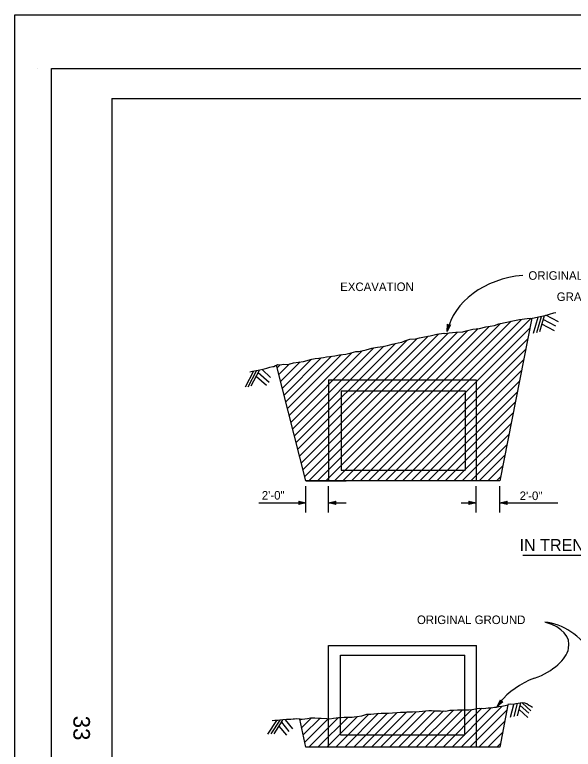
# Model space of a CAD drawing. Extents: x -894 to 866, y -476 to 714.
# Drawn here: x -894 to -430, y 104 to 714 of the extents above; entities that cross this region are included whole.
import ezdxf

# ---------------------------------------------------------------- set-up
doc = ezdxf.new("R2010")
doc.units = 0
for name, color, linetype in [('10 Sheet Format', 7, 'Continuous'), ('56 Stage 3 Anno', 7, 'Continuous'), ('57 Undefined', 7, 'Continuous'), ('59 Sndwall Anno', 7, 'Continuous'), ('60 Nongeo Data', 7, 'Continuous')]:
    doc.layers.add(name, color=color, linetype=linetype)

msp = doc.modelspace()

# ---------------------------------------------------------------- linework, layer by layer
at = {"layer": '10 Sheet Format'}
for p, q in [((-875.4157, 668.9669), (-875.4157, 668.9669)), ((-813.4509, 643.9567), (811.5452, 643.9567)), ((-813.4509, 643.9567), (-813.4509, -406.0408))]:
    msp.add_line(p, q, dxfattribs=at)
for points in [[(-894.0439, 713.5635), (865.9554, 713.5635), (865.9554, -476.436), (-894.0439, -476.436)], [(-863.429, 668.9588), (836.571, 668.9588), (836.571, -431.0412), (-863.429, -431.0412)], [(-863.429, 668.9588), (836.571, 668.9588), (836.571, -431.0412), (-863.429, -431.0412)]]:
    msp.add_lwpolyline(points, close=True, dxfattribs=at)
at = {"layer": '56 Stage 3 Anno'}
for p, q in [((-534.9731, 450.5213), (-534.7184, 456.6614)), ((-534.9731, 450.5213), (-534.7184, 456.6614)), ((-532.1381, 455.976), (-534.9731, 450.5213)), ((-532.1381, 455.976), (-534.9731, 450.5213)), ((-534.7184, 456.6614), (-534.7184, 456.6614)), ((-534.7184, 456.6614), (-533.6385, 455.5468)), ((-534.7184, 456.6614), (-534.7184, 456.6614)), ((-534.7184, 456.6614), (-533.6385, 455.5468)), ((-534.6196, 451.8665), (-534.4314, 456.3421)), ((-534.6196, 451.8665), (-534.4314, 456.3421)), ((-532.5373, 455.8583), (-534.6184, 451.8547)), ((-532.5373, 455.8583), (-534.6184, 451.8547)), ((-534.2617, 453.1909), (-534.142, 456.0819)), ((-534.2617, 453.1909), (-534.142, 456.0819)), ((-532.9452, 455.7248), (-534.2617, 453.1909)), ((-532.9452, 455.7248), (-534.2617, 453.1909)), ((-533.9062, 454.5256), (-533.855, 455.7626)), ((-533.9062, 454.5256), (-533.855, 455.7626)), ((-533.3255, 455.6433), (-533.9062, 454.5256)), ((-533.3255, 455.6433), (-533.9062, 454.5256)), ((-533.6385, 455.5468), (-532.1381, 455.976)), ((-533.6385, 455.5468), (-532.1381, 455.976)), ((-532.1381, 455.976), (-532.1381, 455.976)), ((-532.1381, 455.976), (-532.1381, 455.976)), ((-534.9731, 450.5213), (-534.9731, 450.5213)), ((-534.9731, 450.5213), (-534.9731, 450.5213)), ((-652.2489, 300.1385), (-652.2489, 322.179)), ((-633.4037, 300.1385), (-633.4037, 322.179)), ((-510.9976, 300.1385), (-510.9976, 322.179)), ((-491.2803, 300.1385), (-491.2803, 322.179)), ((-691.2879, 308.1464), (-652.2489, 308.1464)), ((-657.4489, 308.1464), (-658.2489, 309.4861)), ((-658.2489, 309.4861), (-658.2489, 309.4861)), ((-658.2489, 309.4861), (-652.2489, 308.1464)), ((-652.2489, 308.1464), (-658.2489, 306.816)), ((-658.2489, 306.816), (-657.4489, 308.1464)), ((-658.2489, 306.8164), (-658.2489, 306.8164)), ((-658.0324, 309.1302), (-653.6288, 308.1468)), ((-653.6398, 308.1428), (-658.0138, 307.1755)), ((-655.0115, 308.1483), (-657.8367, 307.5223)), ((-657.7985, 308.7708), (-655.0115, 308.1483)), ((-657.6221, 308.4239), (-656.393, 308.1495)), ((-656.393, 308.1495), (-657.6016, 307.8818)), ((-652.2489, 308.1464), (-652.2489, 308.1464)), ((-633.4037, 308.1464), (-627.4037, 309.4763)), ((-633.4037, 308.1464), (-618.7915, 308.1464)), ((-627.4037, 306.8066), (-633.4037, 308.1464)), ((-633.4037, 308.1464), (-633.4037, 308.1464)), ((-627.6202, 307.1621), (-632.0237, 308.1456)), ((-632.0127, 308.1499), (-627.6387, 309.1172)), ((-630.6411, 308.1444), (-627.8159, 308.7704)), ((-627.8541, 307.5219), (-630.6411, 308.1444)), ((-629.2596, 308.1432), (-628.0509, 308.4109)), ((-628.03, 307.8684), (-629.2596, 308.1432)), ((-627.4037, 309.4763), (-628.2037, 308.1464)), ((-628.2037, 308.1464), (-627.4037, 306.8066)), ((-627.4037, 309.4763), (-627.4037, 309.4763)), ((-627.4037, 306.8066), (-627.4037, 306.8066)), ((-523.3263, 308.1464), (-510.9976, 308.1464)), ((-516.1976, 308.1464), (-516.9976, 309.4861)), ((-516.9976, 309.4861), (-516.9976, 309.4861)), ((-516.9976, 309.4861), (-510.9976, 308.1464)), ((-510.9976, 308.1464), (-516.9976, 306.816)), ((-516.9976, 306.816), (-516.1976, 308.1464)), ((-516.9976, 306.8164), (-516.9976, 306.8164)), ((-516.7811, 309.1302), (-512.3775, 308.1468)), ((-512.3885, 308.1428), (-516.7626, 307.1755)), ((-513.7602, 308.1483), (-516.5854, 307.5223)), ((-516.5472, 308.7708), (-513.7602, 308.1483)), ((-516.3708, 308.4239), (-515.1417, 308.1495)), ((-515.1417, 308.1495), (-516.3504, 307.8818)), ((-510.9976, 308.1464), (-510.9976, 308.1464)), ((-491.2803, 308.1464), (-485.2803, 309.4763)), ((-491.2803, 308.1464), (-443.0734, 308.1464)), ((-485.2803, 306.8066), (-491.2803, 308.1464)), ((-491.2803, 308.1464), (-491.2803, 308.1464)), ((-485.4969, 307.1621), (-489.9004, 308.1456)), ((-489.8894, 308.1499), (-485.5154, 309.1172)), ((-488.5177, 308.1444), (-485.6925, 308.7704)), ((-485.7307, 307.5219), (-488.5177, 308.1444)), ((-487.1362, 308.1432), (-485.9276, 308.4109)), ((-485.9071, 307.8684), (-487.1362, 308.1432)), ((-485.2803, 309.4763), (-486.0803, 308.1464)), ((-486.0803, 308.1464), (-485.2803, 306.8066)), ((-485.2803, 309.4763), (-485.2803, 309.4763)), ((-485.2803, 306.8066), (-485.2803, 306.8066)), ((-493.5303, 139.0093), (-490.8382, 144.5341)), ((-488.748, 142.8731), (-493.5303, 139.0093)), ((-489.1614, 142.925), (-492.6713, 140.0892)), ((-492.6673, 140.1006), (-490.7032, 144.127)), ((-491.8095, 141.1711), (-490.5421, 143.7723)), ((-489.5882, 142.9656), (-491.8095, 141.1711)), ((-490.9492, 142.2518), (-490.4067, 143.3648)), ((-489.9693, 143.0435), (-490.9492, 142.2518)), ((-490.8382, 144.5341), (-490.8382, 144.5341)), ((-490.8382, 144.5341), (-490.2949, 143.0805)), ((-490.2949, 143.0805), (-488.748, 142.8731)), ((-488.748, 142.8731), (-488.748, 142.8731)), ((-493.5303, 139.0093), (-493.5303, 139.0093))]:
    msp.add_line(p, q, dxfattribs=at)
for centre, major_axis, ratio, start_param, end_param in [((-467.8715, 443.7816), (67.9005, 5.6271), 0.78419095, 1.57151734, 2.91009873), ((-483.0987, 183.9628), (-48.978, -8.8484), 0.52622242, 1.90859773, 3.96025354), ((-455.8948, 141.3341), (-5.6271, 67.9005), 0.78419095, 4.45140515, 6.14367508), ((-434.467, 114.8204), (67.9005, 5.6271), 0.78419095, 1.93254544, 2.49095286)]:
    msp.add_ellipse(centre, major_axis=major_axis, ratio=ratio, start_param=start_param, end_param=end_param, dxfattribs=at)
at = {"layer": '57 Undefined'}
msp.add_line((-472.2504, 264.7898), (-388.6132, 264.7898), dxfattribs=at)
at = {"layer": '59 Sndwall Anno'}
for p, q in [((-458.2131, 450.3685), (-454.2958, 463.7291)), ((-442.6851, 458.6177), (-453.2194, 464.0685)), ((-463.4902, 449.0343), (-459.5729, 462.3945)), ((-460.5784, 449.7012), (-456.6611, 463.0618)), ((-444.7473, 455.039), (-455.2816, 460.4898)), ((-445.8391, 451.0358), (-456.3733, 456.4862)), ((-702.5287, 404.5017), (-695.5303, 417.7158)), ((-700.2468, 404.654), (-693.2484, 417.8682)), ((-697.813, 405.2623), (-690.8142, 418.4765)), ((-682.7882, 408.1599), (-691.8937, 416.2855)), ((-681.6732, 412.3422), (-688.485, 418.9335)), ((-685.1484, 405.5284), (-693.4413, 412.8509)), ((-482.3437, 130.231), (-479.6197, 140.8731)), ((-479.3339, 130.8006), (-476.6095, 141.4424)), ((-476.6493, 131.3699), (-473.9248, 142.012)), ((-465.5036, 135.6006), (-472.602, 141.9904)), ((-468.0256, 130.0684), (-475.1237, 136.4581)), ((-467.2119, 133.4853), (-474.3103, 139.875)), ((-683.7792, 116.09), (-676.4512, 127.5664)), ((-681.0945, 116.2526), (-673.7666, 127.729)), ((-678.6536, 116.3341), (-671.3256, 127.8101)), ((-668.2402, 115.1952), (-674.3768, 122.7912)), ((-666.1252, 118.4491), (-672.2615, 126.0451)), ((-663.0335, 120.483), (-669.1701, 128.079))]:
    msp.add_line(p, q, dxfattribs=at)
for points in [[(-614.4376, 326.4404), (-481.8862, 458.9913)], [(-607.3643, 326.4424), (-473.2437, 460.563)], [(-600.2915, 326.4444), (-465.2418, 461.4937)], [(-635.6572, 326.4341), (-509.1716, 452.9193)], [(-628.584, 326.4361), (-500.2882, 454.7319)], [(-621.5108, 326.4381), (-490.8469, 457.1024)], [(-593.2183, 326.4463), (-466.4217, 453.2429)], [(-656.0568, 341.3896), (-550.7574, 446.689)], [(-654.6221, 335.753), (-541.9318, 448.4437)], [(-653.1875, 330.1168), (-534.109, 449.1953)], [(-649.8032, 326.4298), (-526.3562, 449.8768)], [(-642.73, 326.4318), (-517.7783, 451.3835)], [(-660.3607, 358.2986), (-578.3053, 440.354)], [(-658.9261, 352.6624), (-568.19, 443.3984)], [(-657.4914, 347.0258), (-559.7971, 444.7201)], [(-586.1451, 326.4483), (-468.1465, 444.4473)], [(-664.665, 375.2076), (-605.1958, 434.6768)], [(-663.2304, 369.571), (-595.8856, 436.9158)], [(-661.7957, 363.9348), (-587.5038, 438.2268)], [(-579.0719, 326.4507), (-469.8713, 435.6512)], [(-671.8386, 403.3895), (-647.8639, 427.3642)], [(-670.404, 397.7529), (-639.5107, 428.6461)], [(-668.9693, 392.1167), (-631.0946, 429.991)], [(-667.5343, 386.4801), (-622.7293, 431.2855)], [(-666.0997, 380.8438), (-614.0671, 432.8764)], [(-676.1426, 420.2985), (-673.5591, 422.882)], [(-674.7079, 414.6619), (-665.7957, 423.5741)], [(-673.2733, 409.0257), (-657.1383, 425.1607)], [(-571.9987, 326.4526), (-471.5961, 426.8552)], [(-564.9258, 326.4546), (-473.3209, 418.0595)], [(-557.8526, 326.457), (-475.0461, 409.2635)], [(-550.7794, 326.4589), (-476.7709, 400.4674)], [(-543.7062, 326.4609), (-478.4957, 391.6718)], [(-536.633, 326.4632), (-480.2205, 382.8757)], [(-529.5602, 326.4652), (-481.9453, 374.0797)], [(-522.487, 326.4672), (-483.6705, 365.2836)], [(-515.4137, 326.4692), (-485.3953, 356.488)], [(-508.3405, 326.4715), (-487.1201, 347.6919)], [(-501.2677, 326.4735), (-488.8449, 338.8959)], [(-494.1945, 326.4755), (-490.5697, 330.1003)], [(-597.7596, 105.3621), (-568.4617, 134.6605)], [(-590.3352, 105.3621), (-560.9038, 134.7936)], [(-582.9105, 105.3621), (-552.7152, 135.5573)], [(-575.4861, 105.3621), (-545.3893, 135.4585)], [(-568.0613, 105.3621), (-538.0637, 135.3597)], [(-560.6369, 105.3621), (-529.8582, 136.1404)], [(-553.2121, 105.3621), (-522.1771, 136.3971)], [(-545.7877, 105.3621), (-514.5212, 136.6282)], [(-538.3629, 105.3621), (-506.1248, 137.6002)], [(-530.9385, 105.3621), (-498.1646, 138.1357)], [(-523.5137, 105.3621), (-489.4142, 139.4617)], [(-516.0893, 105.3621), (-485.6701, 135.781)], [(-657.0465, 127.7459), (-656.1556, 128.6369)], [(-655.7587, 121.6093), (-647.7887, 129.5794)], [(-654.4705, 115.4727), (-640.5253, 129.418)], [(-653.1828, 109.3361), (-633.5226, 128.9959)], [(-649.732, 105.3621), (-625.1651, 129.929)], [(-642.3076, 105.3621), (-617.3474, 130.3219)], [(-634.8828, 105.3621), (-609.5387, 130.7062)], [(-627.4584, 105.3621), (-600.1884, 132.6317)], [(-620.0336, 105.3621), (-591.9738, 133.4219)], [(-612.6088, 105.3621), (-584.4947, 133.4766)], [(-605.1844, 105.3621), (-576.4652, 134.081)], [(-508.6645, 105.3621), (-487.3858, 126.6404)], [(-501.2401, 105.3621), (-489.102, 117.5003)], [(-493.8154, 105.3621), (-490.8177, 108.3597)]]:
    msp.add_lwpolyline(points, dxfattribs=at)
at = {"layer": '60 Nongeo Data'}
for p, q in [((-464.8012, 461.5043), (-491.2803, 326.4762)), ((-652.2489, 326.429), (-676.7083, 422.5201)), ((-633.4285, 410.3202), (-511.022, 410.3564)), ((-633.4285, 410.3202), (-633.4037, 326.4345)), ((-511.022, 410.3564), (-510.9976, 326.4707)), ((-623.1182, 401.1186), (-520.2177, 401.1489)), ((-623.1182, 401.1186), (-623.099, 335.3932)), ((-520.2177, 401.1489), (-520.1984, 335.4235)), ((-623.099, 335.3932), (-520.1984, 335.4235)), ((-491.2803, 326.4762), (-652.2489, 326.429)), ((-652.2489, 326.429), (-619.0116, 326.4388)), ((-633.4285, 189.8482), (-510.6752, 189.8482)), ((-633.4285, 105.3999), (-633.4285, 189.8482)), ((-510.6752, 105.3999), (-510.6752, 189.8482)), ((-623.5289, 181.7383), (-520.2759, 181.7383)), ((-623.5289, 115.5152), (-623.5289, 181.7383)), ((-520.2759, 115.5152), (-520.2759, 181.7383)), ((-484.8036, 140.3967), (-491.3803, 105.3621)), ((-652.3489, 105.3621), (-657.2351, 128.6432)), ((-623.5289, 115.5152), (-520.2759, 115.5152)), ((-491.3803, 105.3621), (-652.3489, 105.3621))]:
    msp.add_line(p, q, dxfattribs=at)
for points in [[(-464.4446, 461.5575), (-464.3237, 461.5669), (-457.9383, 462.813), (-453.7147, 463.859), (-446.5741, 465.9508), (-444.7139, 466.3988)], [(-676.1953, 422.83), (-675.6457, 423.0949), (-674.4394, 422.7965), (-672.378, 422.9961), (-670.5178, 423.2953), (-667.954, 423.1965), (-665.3898, 423.6449), (-662.7249, 424.3422), (-658.4012, 424.9906), (-654.3284, 425.539), (-654.2784, 425.5886), (-647.4399, 427.4816), (-644.4733, 427.93), (-641.5072, 428.2296), (-637.6859, 429.0268), (-635.0714, 429.5249), (-632.5576, 429.8241), (-628.1836, 430.3229), (-624.4631, 431.0705), (-619.234, 431.7189), (-614.7592, 432.6654), (-610.8372, 433.8607), (-608.273, 434.0107), (-602.2899, 435.3059), (-597.6136, 436.6508), (-592.7364, 437.3985), (-588.4128, 438.0465), (-584.6416, 438.7941), (-580.5687, 439.8402), (-575.742, 440.9362), (-572.675, 441.5339), (-570.1601, 442.7788), (-565.8861, 444.1233), (-561.0597, 444.4232), (-558.0932, 445.1205), (-553.8192, 446.1666), (-549.1436, 446.9642), (-543.6125, 448.2095), (-537.881, 449.0075), (-537.5794, 448.9079), (-533.3562, 449.2575), (-527.7255, 449.8063), (-521.8936, 450.1067), (-519.1783, 451.0528), (-513.6976, 452.348), (-508.1673, 453.0461), (-502.9882, 454.2417), (-495.8488, 455.5378), (-492.0772, 456.8323), (-485.4906, 458.2772), (-479.2055, 459.5228), (-474.9319, 460.3201), (-468.6977, 461.2173), (-464.4446, 461.5575)], [(-698.876, 417.1174), (-696.6134, 417.5162), (-693.5465, 418.0146), (-690.5799, 418.6623), (-687.9654, 419.1107), (-684.7473, 420.0572), (-682.3339, 420.7544), (-679.6185, 421.352), (-679.015, 421.5512), (-677.5063, 422.1985), (-676.1725, 422.841)], [(-657.002, 128.5798), (-655.2812, 128.6959), (-651.058, 129.1947), (-648.4434, 129.5436), (-644.7733, 129.7436), (-641.9084, 129.4459), (-639.4954, 129.3971), (-634.8706, 129.0503), (-632.4076, 128.9514), (-629.4915, 129.3503), (-625.0167, 129.9487), (-622.9557, 130.0487), (-620.5423, 130.2483), (-616.1687, 130.3491), (-613.9568, 130.3499), (-612.197, 130.5495), (-609.8844, 130.6495), (-605.9124, 131.2975), (-601.6888, 132.5924), (-599.7781, 132.6428), (-598.2703, 132.5936), (-593.3935, 133.3412), (-589.8742, 133.5412), (-585.8022, 133.4428), (-583.8416, 133.4932), (-580.5235, 133.8424), (-576.8534, 134.0428), (-573.8369, 134.342), (-571.0215, 134.4424), (-569.8152, 134.4924), (-568.2062, 134.692), (-565.7932, 134.7424), (-563.7321, 134.7928), (-558.3026, 134.7943), (-552.8223, 135.5424), (-550.3086, 135.8912), (-548.0464, 135.7924), (-545.2818, 135.4451), (-540.657, 135.4463), (-536.2334, 135.2983), (-532.7137, 136.0955), (-529.496, 136.1463), (-526.3291, 136.2467), (-524.2173, 136.3963), (-520.0448, 136.3979), (-516.9283, 136.3987), (-514.3137, 136.6483), (-510.0401, 137.4455), (-508.4311, 137.6947), (-504.8118, 137.5463), (-500.8905, 137.8959), (-498.5276, 138.0955), (-495.8126, 138.3951), (-494.1032, 138.6443), (-492.1925, 138.9932), (-489.7791, 139.392), (-486.9134, 139.94), (-484.5827, 140.5573)], [(-464.1729, 138.1762), (-465.9819, 139.3699), (-467.5898, 140.1156), (-468.9461, 141.2597), (-470.504, 141.8065), (-472.4142, 142.055), (-474.3248, 141.905), (-476.0843, 141.6057), (-478.1457, 141.2569), (-480.2575, 140.7589), (-482.5697, 141.1561), (-484.5634, 140.6278)], [(-657.002, 128.5798), (-659.9969, 128.7192), (-661.7564, 128.5196), (-662.9127, 128.4696), (-664.6725, 128.4192), (-667.0351, 128.3192), (-668.5434, 128.2192), (-671.3587, 128.0192), (-673.8221, 127.7199), (-675.6323, 127.5699), (-677.9953, 127.3207), (-680.2575, 127.2703)]]:
    msp.add_lwpolyline(points, dxfattribs=at)

# ---------------------------------------------------------------- texts
at = {"layer": '10 Sheet Format'}
msp.add_text('33', height=13.7795, rotation=270, dxfattribs=at).set_placement((-845.328, 131.4433))
at = {"layer": '57 Undefined'}
for s, height, p in [('ORIGINAL GROUND OR', 7.0866, (-467.5945, 493.4263)), ('GRADING PLANE', 7.0866, (-444.0678, 475.8433)), ('2\'-0"', 7.0866, (-688.8735, 310.9001)), ('2\'-0"', 7.0866, (-474.8556, 310.5157)), ('IN TRENCH', 10, (-474.9442, 268.1362)), ('ORIGINAL GROUND', 7.0866, (-560.1172, 207.5363))]:
    msp.add_text(s, height=height, dxfattribs=at).set_placement(p)
msp.add_text('EXCAVATION', height=7.0866, rotation=0.0168278, dxfattribs=at).set_placement((-623.8273, 484.0728))

doc.saveas('drawing.dxf')
